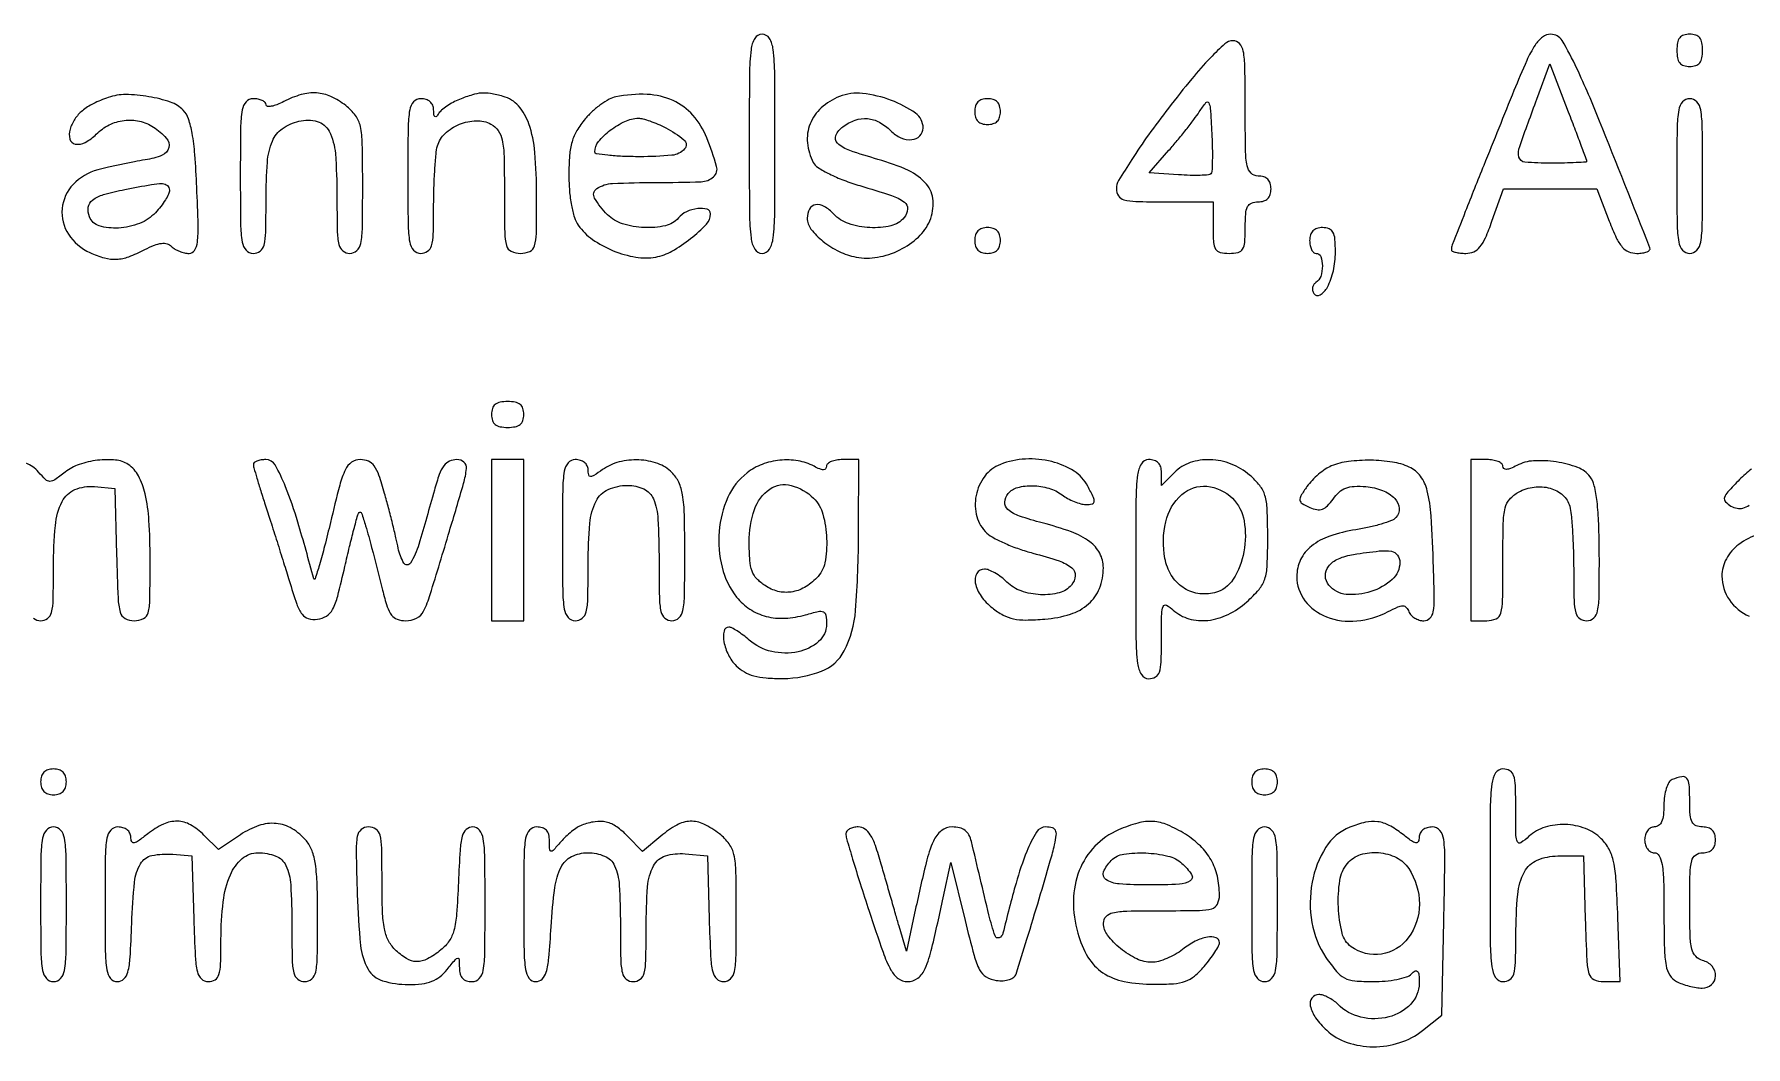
# Model space of a CAD drawing. Extents: x 23 to 201, y 13 to 268.
# Drawn here: x 46.87 to 69.35, y 103.88 to 117.17 of the extents above; entities that cross this region are included whole.
import ezdxf

# ---------------------------------------------------------------- set-up
doc = ezdxf.new("R2010")
doc.units = 0
doc.header["$MEASUREMENT"] = 0

msp = doc.modelspace()

# ---------------------------------------------------------------- linework, layer by layer
for points in [[(56.259, 115.7328, 0.001893), (56.262461, 114.818767, 0.027391), (56.282638, 114.495525, 0.106183), (56.332724, 114.348668, 0.263491), (56.4282, 114.2946, 0.263491), (56.523676, 114.348668, 0.106183), (56.573762, 114.495525, 0.027391), (56.593939, 114.818767, 0.001893), (56.5974, 115.7328, 0.001893), (56.593939, 116.646833, 0.027391), (56.573762, 116.970075, 0.106183), (56.523676, 117.116932, 0.263491), (56.4282, 117.171, 0.263491), (56.332724, 117.116932, 0.106183), (56.282638, 116.970075, 0.027391), (56.262461, 116.646833, 0.001893)], [(66.302692, 116.43075, 0.000541), (65.905299, 115.449407, 0.002128), (65.663557, 114.843155, 0.000893), (65.492271, 114.405936, 0.093168), (65.4804, 114.342781, 0.295134), (65.492458, 114.324132, 0.044164), (65.536695, 114.308753, 0.037866), (65.598599, 114.298088, 0.023733), (65.672043, 114.2946, 0.106577), (65.774872, 114.31677, 0.11712), (65.855423, 114.379013, 0.068244), (65.928366, 114.499752, 0.016479), (66.013922, 114.7176), (66.164158, 115.1406), (66.776555, 115.1406), (67.388952, 115.1406), (67.5531, 114.7176, 0.016409), (67.64668, 114.498089, 0.068827), (67.72429, 114.377864, 0.116352), (67.808909, 114.316366, 0.099527), (67.917174, 114.2946, 0.034349), (67.991818, 114.299734, 0.064413), (68.050088, 114.315609, 0.10622), (68.083707, 114.338921, 0.289839), (68.0889, 114.366122, 0.001365), (67.427266, 116.030847, 0.013465), (67.128212, 116.722771, 0.027366), (66.933772, 117.087655, 0.262404), (66.785896, 117.171, 0.164892), (66.67845, 117.134575, 0.084902), (66.580751, 117.02922, 0.040558), (66.469596, 116.824412, 0.00758)], [(68.4414, 116.9595, 0.044917), (68.450407, 116.859438, 0.124434), (68.47947, 116.795588, 0.149477), (68.531477, 116.760061, 0.07578), (68.6106, 116.748, 0.07578), (68.689723, 116.760061, 0.149477), (68.74173, 116.795588, 0.124434), (68.770793, 116.859438, 0.044917), (68.7798, 116.9595, 0.044917), (68.770793, 117.059562, 0.124434), (68.74173, 117.123413, 0.149477), (68.689723, 117.158939, 0.07578), (68.6106, 117.171, 0.07578), (68.531477, 117.158939, 0.149477), (68.47947, 117.123413, 0.124434), (68.450407, 117.059562, 0.044917)], [(61.764443, 116.201336, 0.008751), (61.502713, 115.849741, 0.012198), (61.281903, 115.525607, 0.008681), (61.1105, 115.249932, 0.135547), (61.0812, 115.143836, 0.144179), (61.108646, 115.050636, 0.185244), (61.180174, 114.998298, 0.060597), (61.334768, 114.975832, 0.005817), (61.7157, 114.9714), (62.3502, 114.9714), (62.3502, 114.633, 0.016149), (62.356545, 114.436597, 0.124134), (62.384569, 114.34959, 0.201266), (62.444244, 114.307439, 0.05449), (62.5617, 114.2946, 0.05449), (62.679156, 114.307439, 0.201266), (62.738831, 114.34959, 0.124134), (62.766855, 114.436597, 0.016149), (62.7732, 114.633, -0.017388), (62.77953, 114.814961, -0.098846), (62.804925, 114.90795, -0.184152), (62.855974, 114.954837, -0.094959), (62.9424, 114.9714, 0.072254), (63.016269, 114.982131, 0.124864), (63.0693, 115.0137, 0.124864), (63.100869, 115.066731, 0.072254), (63.1116, 115.1406, 0.072254), (63.100869, 115.214469, 0.124864), (63.0693, 115.2675, 0.124864), (63.016269, 115.299069, 0.072254), (62.9424, 115.3098, -0.193568), (62.849915, 115.346998, -0.15568), (62.798379, 115.441988, -0.043488), (62.777133, 115.650995, -0.003595), (62.7732, 116.1981, 0.003735), (62.769179, 116.736342, 0.041592), (62.748175, 116.949817, 0.14379), (62.698607, 117.048168, 0.207488), (62.610443, 117.0864, 0.184839), (62.506557, 117.046637, 0.019217), (62.315399, 116.861451, 0.018551), (62.07194, 116.58706, 0.007807)], [(67.257, 115.501527, -0.397704), (67.248378, 115.492401, -0.002226), (67.118643, 115.485617, -0.007465), (66.966601, 115.480619, -0.004483), (66.785999, 115.479, -0.018666), (66.446353, 115.491684, -0.332049), (66.368528, 115.559372, -0.139773), (66.377438, 115.698428, -0.003269), (66.603316, 116.320557), (66.774059, 116.781415), (67.015529, 116.152734, -0.001122), (67.108095, 115.91011, -0.001786), (67.186068, 115.702111, -0.000357), (67.253934, 115.518687, -0.088646)], [(47.8413, 116.341377, 0.030434), (47.64383, 116.259128, 0.059793), (47.501229, 116.166725, 0.072558), (47.40271, 116.056977, 0.071549), (47.339081, 115.92315, 0.143939), (47.337159, 115.795467, 0.286928), (47.408891, 115.729826, 0.172692), (47.539054, 115.7508, 0.071026), (47.684059, 115.859573, -0.0812), (47.853013, 115.981049, -0.084986), (48.049237, 116.039978, -0.086731), (48.25049, 116.029736, -0.089277), (48.434116, 115.951676, -0.060843), (48.603863, 115.808242, -0.252733), (48.636244, 115.682783, -0.241253), (48.549005, 115.582504, -0.05666), (48.32775, 115.521707, 0.008162), (48.18404, 115.496847, 0.004836), (48.01347, 115.462753, 0.004839), (47.843901, 115.425432, 0.008296), (47.703362, 115.390607, 0.138423), (47.380795, 115.199613, 0.168307), (47.235945, 114.881777, 0.170262), (47.319428, 114.545251, 0.141641), (47.600775, 114.303945, 0.039093), (47.792255, 114.234184, 0.081924), (47.949375, 114.217188, 0.075824), (48.111315, 114.251212, 0.029709), (48.320522, 114.344099, -0.023803), (48.446696, 114.401912, -0.065634), (48.541246, 114.426153, -0.099946), (48.613915, 114.420376, -0.127391), (48.671641, 114.386399, 0.062838), (48.71696, 114.351235, 0.039125), (48.777425, 114.321566, 0.038771), (48.842744, 114.301328, 0.055796), (48.902847, 114.2946, 0.258855), (48.97466, 114.334448, 0.110872), (49.012133, 114.441479, 0.035973), (49.021861, 114.662361, 0.004095), (49.003829, 115.16175, 0.007514), (48.97838, 115.590329, 0.024843), (48.943407, 115.870892, 0.037735), (48.895429, 116.059474, 0.110983), (48.826352, 116.173257, 0.120164), (48.658889, 116.279402, 0.039197), (48.373189, 116.351561, 0.039668), (48.07066, 116.378786, 0.08628)], [(50.14665, 116.287196, -0.02557), (50.057372, 116.246285, -0.050261), (49.982341, 116.224862, -0.084503), (49.931903, 116.224404, -0.368225), (49.914, 116.245417, 0.200715), (49.90128, 116.275826, 0.084908), (49.864297, 116.301623, 0.064957), (49.809566, 116.319149, 0.045076), (49.7448, 116.325, 0.212584), (49.651623, 116.283509, 0.142907), (49.600275, 116.17695, 0.038318), (49.579375, 115.941539, 0.002988), (49.5756, 115.3098, 0.002988), (49.579375, 114.678061, 0.038318), (49.600275, 114.44265, 0.142907), (49.651623, 114.336091, 0.212584), (49.7448, 114.2946, 0.162547), (49.836191, 114.325117, 0.17424), (49.887759, 114.403616, 0.054053), (49.909719, 114.573954, 0.005053), (49.914, 114.99753, -0.017377), (49.931216, 115.492734, -0.08184), (49.996637, 115.768636, -0.141088), (50.127311, 115.931403, -0.094756), (50.345988, 116.030388, -0.128703), (50.586315, 116.025608, -0.209078), (50.741503, 115.898021, -0.099008), (50.823572, 115.605021, -0.018935), (50.8446, 115.049957, 0.00454), (50.848763, 114.591461, 0.050594), (50.870488, 114.41017, 0.169159), (50.922079, 114.327052, 0.171694), (51.0138, 114.2946, 0.192601), (51.106251, 114.331584, 0.156307), (51.157793, 114.42602, 0.043773), (51.179058, 114.633748, 0.00363), (51.183, 115.17676, 0.004502), (51.177973, 115.735121, 0.047471), (51.152302, 115.961579, 0.108869), (51.088577, 116.102521, 0.065786), (50.960091, 116.23426, 0.059278), (50.766009, 116.352745, 0.091428), (50.575896, 116.400749, 0.087176), (50.374634, 116.378739, 0.049535)], [(52.454388, 116.315423, 0.02773), (52.369602, 116.276008, 0.025962), (52.287744, 116.226659, 0.026892), (52.219802, 116.175203, 0.075793), (52.180734, 116.130436, -0.044032), (52.151439, 116.092238, -0.377436), (52.131706, 116.090124, -0.217482), (52.118345, 116.113061, -0.0226), (52.114895, 116.17695, 0.096277), (52.102494, 116.237906, 0.116288), (52.068442, 116.285182, 0.107116), (52.014345, 116.31485, 0.072179), (51.9444, 116.325, 0.212584), (51.851223, 116.283509, 0.142907), (51.799875, 116.17695, 0.038318), (51.778975, 115.941539, 0.002988), (51.7752, 115.3098, 0.002988), (51.778975, 114.678061, 0.038318), (51.799875, 114.44265, 0.142907), (51.851223, 114.336091, 0.212584), (51.9444, 114.2946, 0.146502), (52.035156, 114.321775, 0.181456), (52.08676, 114.392563, 0.061081), (52.109522, 114.544292, 0.006253), (52.114755, 114.90795, -0.007219), (52.118808, 115.156222, -0.00809), (52.130024, 115.395009, -0.007528), (52.145904, 115.597743, -0.042235), (52.165111, 115.704723, -0.141586), (52.263923, 115.868315, -0.090086), (52.452925, 115.988512, -0.088839), (52.674792, 116.035694, -0.131684), (52.867324, 115.990708, -0.117116), (52.963441, 115.905627, -0.104889), (53.015878, 115.782988, -0.043471), (53.039171, 115.568433, -0.005314), (53.0442, 115.095323, 0.003427), (53.047837, 114.564658, 0.061209), (53.070936, 114.395822, 0.222859), (53.132908, 114.321766, 0.109296), (53.2557, 114.2946, 0.104862), (53.378445, 114.320629, 0.224497), (53.440207, 114.39231, 0.063794), (53.463487, 114.555014, 0.003675), (53.4672, 115.060201, 0.020666), (53.444081, 115.619312, 0.061417), (53.366008, 115.99418, 0.099549), (53.22881, 116.230252, 0.147088), (53.026438, 116.355392, 0.021593), (52.860746, 116.392192, 0.061358), (52.742826, 116.398425, 0.058864), (52.624198, 116.375936, 0.018694)], [(54.506438, 116.350273, 0.078671), (54.419541, 116.31873, 0.030419), (54.311066, 116.249804, 0.029197), (54.200448, 116.159388, 0.031929), (54.104588, 116.059203, 0.040076), (53.995789, 115.90661, 0.064146), (53.931925, 115.760141, 0.052363), (53.899791, 115.581957, 0.01845), (53.8902, 115.322133, 0.020699), (53.898771, 115.115176, 0.025777), (53.924549, 114.924434, 0.028301), (53.963761, 114.765885, 0.07815), (54.014172, 114.662853, 0.088491), (54.200168, 114.47765, 0.05458), (54.472223, 114.329841, 0.054618), (54.76951, 114.244513, 0.089192), (55.031043, 114.246483, 0.08261), (55.24402, 114.324295, 0.037996), (55.490005, 114.489385, 0.035121), (55.696472, 114.676874, 0.193181), (55.7514, 114.813736, 0.336443), (55.705477, 114.874258, 0.100133), (55.582159, 114.883278, 0.075713), (55.434583, 114.841204, 0.112775), (55.3284, 114.7599, -0.167453), (55.158768, 114.656772, -0.065052), (54.881312, 114.633272, -0.063528), (54.595644, 114.682988, -0.122153), (54.3978, 114.8022, -0.062919), (54.228872, 115.019985, -0.398499), (54.257285, 115.14449, -0.136437), (54.463932, 115.212238, -0.011401), (55.0323, 115.2252, 0.008312), (55.627719, 115.235099, 0.172555), (55.791399, 115.299526, 0.293011), (55.831463, 115.436787, 0.02364), (55.702522, 115.80917, 0.085414), (55.519191, 116.107503, 0.106528), (55.258342, 116.300545, 0.096063), (54.919094, 116.381161, 0.058306)], [(57.4434, 116.353357, 0.089733), (57.20551, 116.20511, 0.114652), (57.058786, 115.993479, 0.118302), (57.023038, 115.744141, 0.099903), (57.099997, 115.488347, 0.1303), (57.163242, 115.420532, 0.024972), (57.311311, 115.337478, 0.02477), (57.50073, 115.254763, 0.019415), (57.713347, 115.183508, -0.008572), (58.12795, 115.054491, -0.077338), (58.296567, 114.96816, -0.26109), (58.338538, 114.877233, -0.154819), (58.292376, 114.763485, -0.163816), (58.119083, 114.656445, -0.07016), (57.844608, 114.632093, -0.068264), (57.563539, 114.685542, -0.124776), (57.368575, 114.811197, 0.073061), (57.244945, 114.910135, 0.171681), (57.130395, 114.932047, 0.233235), (57.050808, 114.876502, 0.126466), (57.0204, 114.758203, 0.16736), (57.070353, 114.613144, 0.058294), (57.227873, 114.453835, 0.054527), (57.440067, 114.319124, 0.067918), (57.661497, 114.245481, 0.090328), (57.943918, 114.24399, 0.070917), (58.235423, 114.339456, 0.072814), (58.4812, 114.508849, 0.107732), (58.630052, 114.723037, 0.114427), (58.67359, 114.984771, 0.160952), (58.585972, 115.202749, 0.110513), (58.35043, 115.381551, 0.038925), (57.949829, 115.5284, -0.01506), (57.580113, 115.644255, -0.104247), (57.418258, 115.741613, -0.318312), (57.397236, 115.842628, -0.132839), (57.488945, 115.957134, -0.073024), (57.651961, 116.043162, -0.106437), (57.812556, 116.063785, -0.105355), (57.968595, 116.01649, -0.070408), (58.118281, 115.903919, 0.091674), (58.252136, 115.811839, 0.126924), (58.39518, 115.787693, 0.177712), (58.500619, 115.836948, 0.198036), (58.5432, 115.940239, 0.24268), (58.443091, 116.13435, 0.064882), (58.126535, 116.302752, 0.061748), (57.747249, 116.393956, 0.123356)], [(59.22, 116.1558, 0.072254), (59.230731, 116.081931, 0.124864), (59.2623, 116.0289, 0.124864), (59.315331, 115.997331, 0.072254), (59.3892, 115.9866, 0.072254), (59.463069, 115.997331, 0.124864), (59.5161, 116.0289, 0.124864), (59.547669, 116.081931, 0.072254), (59.5584, 116.1558, 0.072254), (59.547669, 116.229669, 0.124864), (59.5161, 116.2827, 0.124864), (59.463069, 116.314269, 0.072254), (59.3892, 116.325, 0.072254), (59.315331, 116.314269, 0.124864), (59.2623, 116.2827, 0.124864), (59.230731, 116.229669, 0.072254)], [(62.321501, 115.337501, -0.181994), (62.290867, 115.323624, -0.009522), (62.181241, 115.318549, -0.014031), (62.047921, 115.318661, -0.009655), (61.896982, 115.325943), (61.510177, 115.3521), (61.771351, 115.6482, 0.007539), (61.881433, 115.776863, 0.006028), (61.99625, 115.918675, 0.006098), (62.099337, 116.052508, 0.015331), (62.170212, 116.153165, -0.02256), (62.257912, 116.273969, -0.529352), (62.293421, 116.271266, -0.114942), (62.314325, 116.201788, -0.002855), (62.333558, 115.868623, -0.007482), (62.340656, 115.676817, -0.011182), (62.3406, 115.509076, -0.006358), (62.335655, 115.369472, -0.186434)], [(68.4414, 115.3098, 0.002988), (68.445175, 114.678061, 0.038318), (68.466075, 114.44265, 0.142907), (68.517423, 114.336091, 0.212584), (68.6106, 114.2946, 0.212584), (68.703777, 114.336091, 0.142907), (68.755125, 114.44265, 0.038318), (68.776025, 114.678061, 0.002988), (68.7798, 115.3098, 0.002988), (68.776025, 115.941539, 0.038318), (68.755125, 116.17695, 0.142907), (68.703777, 116.283509, 0.212584), (68.6106, 116.325, 0.212584), (68.517423, 116.283509, 0.142907), (68.466075, 116.17695, 0.038318), (68.445175, 115.941539, 0.002988)], [(55.163401, 115.942127, -0.053871), (55.40245, 115.783835, -0.426893), (55.410933, 115.665107, -0.188991), (55.244376, 115.582255, -0.02201), (54.8208, 115.5636, -0.010055), (54.593833, 115.568165, -0.016689), (54.402939, 115.582238, -0.010671), (54.251162, 115.60182, -0.376849), (54.229895, 115.62705, -0.169488), (54.27988, 115.761391, -0.055817), (54.433786, 115.909823, -0.05491), (54.627004, 116.027243, -0.103609), (54.803851, 116.068627, -0.072801), (54.862144, 116.061483, -0.017754), (54.954824, 116.032529, -0.017822), (55.059777, 115.991345, -0.016918)], [(48.645, 115.124903, -0.112596), (48.633314, 115.073666, -0.026854), (48.590966, 114.996551, -0.026266), (48.531463, 114.911126, -0.02332), (48.461053, 114.828803, -0.112309), (48.253306, 114.688822, -0.076699), (47.974208, 114.627538, -0.086987), (47.722567, 114.655454, -0.23424), (47.593778, 114.774047, -0.128026), (47.579617, 114.900248, -0.195002), (47.634471, 114.99428, -0.096609), (47.778922, 115.066733, -0.019646), (48.058867, 115.133167, -0.004345), (48.409463, 115.198787, -0.047645), (48.55207, 115.210381, -0.179212), (48.617927, 115.184932, -0.215072)], [(59.22, 114.4638, 0.072254), (59.230731, 114.389931, 0.124864), (59.2623, 114.3369, 0.124864), (59.315331, 114.305331, 0.072254), (59.3892, 114.2946, 0.072254), (59.463069, 114.305331, 0.124864), (59.5161, 114.3369, 0.124864), (59.547669, 114.389931, 0.072254), (59.5584, 114.4638, 0.072254), (59.547669, 114.537669, 0.124864), (59.5161, 114.5907, 0.124864), (59.463069, 114.622269, 0.072254), (59.3892, 114.633, 0.072254), (59.315331, 114.622269, 0.124864), (59.2623, 114.5907, 0.124864), (59.230731, 114.537669, 0.072254)], [(63.6192, 114.4638, 0.048028), (63.625434, 114.399046, 0.068025), (63.644051, 114.344303, 0.088204), (63.671493, 114.307415, 0.191087), (63.7038, 114.2946, -0.315689), (63.765101, 114.251612, -0.088042), (63.786305, 114.129561, -0.076193), (63.764886, 113.993118, -0.179239), (63.70242, 113.913047, 0.105663), (63.673947, 113.885761, 0.09927), (63.658321, 113.848619, 0.096255), (63.657973, 113.807338, 0.092787), (63.673034, 113.768338, 0.413346), (63.756383, 113.748532, 0.135073), (63.852015, 113.850844, 0.066421), (63.930901, 114.066622, 0.054516), (63.9576, 114.31077, 0.019093), (63.951053, 114.482145, 0.102142), (63.925344, 114.571571, 0.181906), (63.87427, 114.61704, 0.092141), (63.7884, 114.633, 0.072254), (63.714531, 114.622269, 0.124864), (63.6615, 114.5907, 0.124864), (63.629931, 114.537669, 0.072254)], [(52.875, 112.1796, 0.07578), (52.887061, 112.100477, 0.149477), (52.922587, 112.04847, 0.124434), (52.986438, 112.019407, 0.044917), (53.0865, 112.0104, 0.044917), (53.186562, 112.019407, 0.124434), (53.250412, 112.04847, 0.149477), (53.285939, 112.100477, 0.07578), (53.298, 112.1796, 0.07578), (53.285939, 112.258723, 0.149477), (53.250412, 112.31073, 0.124434), (53.186562, 112.339793, 0.044917), (53.0865, 112.3488, 0.044917), (52.986438, 112.339793, 0.124434), (52.922587, 112.31073, 0.149477), (52.887061, 112.258723, 0.07578)], [(49.74688, 111.52395, 0.060339), (49.753491, 111.481169, 0.002917), (49.793329, 111.342457, 0.004721), (49.843272, 111.178066, 0.003382), (49.902082, 110.9952, -0.001898), (49.97236, 110.778881, -0.001009), (50.057826, 110.510513, -0.001004), (50.144076, 110.235866, -0.001559), (50.217252, 109.998602, 0.009188), (50.31795, 109.688956, 0.074633), (50.386848, 109.557191, 0.167867), (50.468109, 109.500711, 0.097267), (50.587952, 109.491002, 0.113375), (50.706767, 109.532881, 0.132482), (50.787431, 109.620745, 0.056712), (50.854434, 109.79558, 0.007293), (50.949225, 110.186174, -0.003546), (51.010229, 110.446025, -0.005406), (51.067212, 110.670599, -0.002149), (51.118832, 110.86187, -0.130101), (51.13656, 110.89236, -0.55059), (51.166576, 110.88561, -0.012707), (51.221309, 110.719109, -0.010125), (51.300481, 110.435176, -0.001603), (51.442801, 109.87425, 0.016123), (51.504933, 109.656142, 0.084574), (51.562139, 109.545856, 0.146692), (51.636571, 109.491332, 0.08544), (51.74655, 109.4724, 0.114269), (51.891211, 109.505898, 0.166508), (51.983003, 109.597632, 0.039403), (52.069947, 109.817253, 0.001551), (52.321996, 110.646473, 0.002205), (52.507664, 111.274211, 0.044881), (52.545731, 111.468524, 0.24184), (52.513279, 111.551992, 0.183369), (52.419977, 111.5874, 0.106625), (52.322445, 111.566362, 0.128465), (52.249782, 111.507551, 0.074089), (52.189233, 111.393189, 0.017298), (52.123993, 111.18555, -0.004984), (51.919724, 110.474663, -0.066911), (51.80854, 110.227943, -0.561219), (51.724399, 110.228705, -0.085677), (51.649332, 110.423412, 0.008312), (51.619744, 110.559781, 0.003179), (51.574211, 110.748586, 0.003147), (51.522169, 110.953002, 0.003859), (51.470885, 111.14325, 0.014155), (51.396972, 111.382756, 0.074117), (51.333998, 111.505027, 0.137535), (51.257924, 111.565779, 0.100465), (51.151403, 111.5874, 0.151678), (51.037016, 111.551883, 0.131955), (50.955316, 111.456112, 0.047467), (50.880672, 111.251002, 0.005166), (50.759156, 110.76255, -0.004599), (50.682256, 110.451933, -0.008855), (50.613981, 110.204851, -0.006702), (50.557229, 110.02185, -0.74723), (50.540423, 110.0223, 0.006594), (50.331473, 110.766395, 0.023821), (50.169874, 111.231226, 0.03342), (50.032188, 111.516968, 0.270029), (49.911281, 111.5874, 0.03633), (49.847668, 111.582772, 0.055827), (49.794315, 111.568762, 0.074304), (49.758218, 111.548253, 0.239044)], [(53.8056, 110.5299, 0.002827), (53.809331, 109.869941, 0.036854), (53.830134, 109.625738, 0.138781), (53.881394, 109.515268, 0.218517), (53.9748, 109.4724, 0.170477), (54.066478, 109.504593, 0.169857), (54.118068, 109.587086, 0.051035), (54.139822, 109.766901, 0.004604), (54.144, 110.220688, -0.020462), (54.16572, 110.751198, -0.096593), (54.24787, 111.042997, -0.172577), (54.406552, 111.194421, -0.10544), (54.662491, 111.249, -0.109994), (54.875775, 111.201505, -0.186638), (55.000554, 111.071152, -0.085994), (55.060531, 110.806611, -0.012848), (55.0746, 110.25918, 0.004277), (55.078701, 109.779747, 0.048718), (55.100298, 109.591898, 0.166019), (55.151891, 109.505996, 0.177039), (55.2438, 109.4724, 0.193568), (55.336285, 109.509598, 0.15568), (55.387821, 109.604588, 0.043488), (55.409067, 109.813595, 0.003595), (55.413, 110.3607, 0.005592), (55.407358, 110.865228, 0.034085), (55.383793, 111.12487, 0.068523), (55.333794, 111.289125, 0.0885), (55.2438, 111.4182, 0.111988), (55.058159, 111.535197, 0.074688), (54.810356, 111.582907, 0.072351), (54.551106, 111.55602, 0.091055), (54.332024, 111.455703, -0.009314), (54.218703, 111.379436, -0.144431), (54.174196, 111.366306, -0.36009), (54.150596, 111.385834, -0.047099), (54.144, 111.455703, 0.121548), (54.13129, 111.507215, 0.106797), (54.095677, 111.549788, 0.093715), (54.041163, 111.57779, 0.072032), (53.9748, 111.5874, 0.218517), (53.881394, 111.544532, 0.138781), (53.830134, 111.434063, 0.036854), (53.809331, 111.189859, 0.002827)], [(56.230145, 111.413661, 0.121282), (55.979181, 111.092223, 0.084603), (55.863651, 110.644827, 0.082526), (55.901805, 110.173517, 0.105656), (56.093054, 109.783578, 0.08177), (56.266537, 109.624822, 0.081585), (56.481891, 109.529909, 0.075786), (56.730088, 109.50475, 0.058142), (56.99925, 109.549961, -0.013894), (57.166575, 109.593539, -0.163178), (57.232682, 109.587139, -0.256756), (57.265723, 109.543507, -0.036385), (57.2742, 109.427171, -0.216035), (57.170792, 109.199009, -0.130002), (56.899851, 109.064372, -0.107784), (56.553895, 109.068562, -0.122508), (56.259, 109.2186, 0.016721), (56.179054, 109.283383, 0.020578), (56.100169, 109.338098, 0.019467), (56.03136, 109.378077, 0.122459), (55.992255, 109.3878, 0.354375), (55.928018, 109.335733, 0.099926), (55.926724, 109.197227, 0.069894), (55.98628, 109.023023, 0.079271), (56.0898, 108.8802, 0.066488), (56.194956, 108.799825, 0.063821), (56.318957, 108.74851, 0.048307), (56.480108, 108.72112, 0.019541), (56.70315, 108.713815, 0.091204), (57.208806, 108.810141, 0.183037), (57.50671, 109.077931, 0.100927), (57.655885, 109.605953, 0.018014), (57.695182, 110.63565), (57.6972, 111.5874), (57.4857, 111.5874, 0.039514), (57.404714, 111.58099, 0.058719), (57.336328, 111.561674, 0.077222), (57.289774, 111.533342, 0.22098), (57.2742, 111.499823, -0.174147), (57.262679, 111.467747, -0.223915), (57.234681, 111.454547, -0.098707), (57.185375, 111.464376, -0.024465), (57.110562, 111.499823, 0.0815), (56.900618, 111.571443, 0.066013), (56.662458, 111.57961, 0.065438), (56.428317, 111.525221, 0.077047)], [(59.5584, 111.524696, 0.139111), (59.351957, 111.368633, 0.11364), (59.238454, 111.114962, 0.114797), (59.247877, 110.839314, 0.144102), (59.380693, 110.622199, 0.062635), (59.471929, 110.55837, 0.018938), (59.624634, 110.48508, 0.018649), (59.803673, 110.41516, 0.019277), (59.985475, 110.359625, -0.016147), (60.329995, 110.256737, -0.092225), (60.496248, 110.164519, -0.240921), (60.540272, 110.062564, -0.158175), (60.491976, 109.941285, -0.157685), (60.331693, 109.839614, -0.074652), (60.08557, 109.81406, -0.071685), (59.830592, 109.862752, -0.113883), (59.643, 109.98, 0.033666), (59.56889, 110.04475, 0.032922), (59.486226, 110.099498, 0.034745), (59.407352, 110.137567, 0.095343), (59.3469, 110.1492, 0.262964), (59.249438, 110.094134, 0.188892), (59.227966, 109.968174, 0.104624), (59.303585, 109.795623, 0.070372), (59.45265, 109.639425, 0.044091), (59.593289, 109.547257, 0.070691), (59.727802, 109.498026, 0.055296), (59.893056, 109.481573, 0.017652), (60.140206, 109.493087, 0.055172), (60.476463, 109.558482, 0.104811), (60.715868, 109.692765, 0.121289), (60.858489, 109.897101, 0.090196), (60.910119, 110.1684, 0.125621), (60.863602, 110.357029, 0.112064), (60.731052, 110.50972, 0.071386), (60.490566, 110.638043, 0.023772), (60.1083, 110.756331, -0.019113), (59.809027, 110.845893, -0.094635), (59.656951, 110.932504, -0.23103), (59.6151, 111.028721, -0.163667), (59.658198, 111.140413, -0.15591), (59.784661, 111.221247, -0.070478), (59.98215, 111.244797, -0.066201), (60.194573, 111.21177, -0.090523), (60.36708, 111.124791, 0.03696), (60.440975, 111.077043, 0.02906), (60.527188, 111.036277, 0.029853), (60.612216, 111.007732, 0.061652), (60.681523, 110.997891, 0.051246), (60.762859, 111.004779, 0.331989), (60.789012, 111.03326, 0.136364), (60.779324, 111.089931, 0.00922), (60.706061, 111.238247, 0.133182), (60.525341, 111.435353, 0.080005), (60.231602, 111.561024, 0.073635), (59.886933, 111.594768, 0.080536)], [(61.335, 110.1492, 0.001893), (61.338461, 109.235167, 0.027391), (61.358638, 108.911925, 0.106183), (61.408724, 108.765068, 0.263491), (61.5042, 108.711, 0.128966), (61.594082, 108.734575, 0.188069), (61.645378, 108.797239, 0.070556), (61.668498, 108.929313, 0.008105), (61.6734, 109.231712, -0.004044), (61.676105, 109.566133, -0.09272), (61.695147, 109.659549, -0.445513), (61.738801, 109.675314, -0.061049), (61.828111, 109.612412, 0.115164), (62.034268, 109.498111, 0.097158), (62.283432, 109.477327, 0.086342), (62.546966, 109.553891, 0.06876), (62.793015, 109.719458, 0.032107), (62.954354, 109.883532, 0.100436), (63.02988, 110.017735, 0.068644), (63.061747, 110.197623, 0.009783), (63.068767, 110.573242, 0.009634), (63.061452, 110.936298, 0.061453), (63.031763, 111.117766, 0.09902), (62.964272, 111.246674, 0.045211), (62.831399, 111.383683, 0.084491), (62.589983, 111.528981, 0.084779), (62.314382, 111.586011, 0.090416), (62.050683, 111.547384, 0.115411), (61.8426, 111.4182), (61.6734, 111.249), (61.6734, 111.4182, 0.072254), (61.662669, 111.492069, 0.124864), (61.6311, 111.5451, 0.124864), (61.578069, 111.576669, 0.072254), (61.5042, 111.5874, 0.263491), (61.408724, 111.533332, 0.106183), (61.358638, 111.386475, 0.027391), (61.338461, 111.063233, 0.001893)], [(63.903202, 111.503512, 0.052087), (63.823818, 111.46141, 0.027508), (63.734726, 111.394141, 0.027051), (63.650221, 111.314494, 0.03743), (63.584255, 111.233925, 0.015801), (63.504204, 111.111645, 0.171657), (63.492217, 111.054861, 0.228726), (63.520511, 111.011832, 0.029791), (63.62065, 110.959718, 0.058367), (63.713576, 110.930597, 0.134156), (63.786043, 110.936381, 0.116014), (63.852176, 110.979459, 0.037877), (63.926485, 111.070096, -0.057035), (64.006546, 111.16047, -0.09344), (64.093701, 111.213373, -0.079476), (64.20423, 111.235847, -0.031888), (64.35892, 111.232478, -0.070779), (64.576431, 111.18227, -0.108999), (64.736777, 111.075993, -0.170982), (64.796102, 110.946518, -0.222663), (64.75229, 110.82545, -0.106059), (64.692073, 110.786506, -0.017498), (64.560295, 110.7417, -0.01855), (64.398958, 110.699529, -0.015448), (64.224802, 110.666455, 0.041888), (63.883112, 110.582654, 0.086882), (63.642578, 110.452009, 0.113624), (63.500665, 110.274212, 0.112306), (63.45, 110.051488, 0.16425), (63.556786, 109.735188, 0.139294), (63.840373, 109.522807, 0.116531), (64.238174, 109.469188, 0.096003), (64.649607, 109.591721, -0.014974), (64.777114, 109.65346, -0.10612), (64.843984, 109.66768, -0.215095), (64.887611, 109.647901, -0.088985), (64.921902, 109.5912, 0.098952), (64.950614, 109.545775, 0.066857), (64.998552, 109.507297, 0.063848), (65.057562, 109.481276, 0.072072), (65.118822, 109.4724, 0.198044), (65.197545, 109.504854, 0.153304), (65.241162, 109.587721, 0.0485), (65.255822, 109.763222, 0.005246), (65.246017, 110.17035, 0.006526), (65.213695, 110.848575, 0.044503), (65.163813, 111.179473, 0.100422), (65.075012, 111.368717, 0.126762), (64.925113, 111.489861, 0.068964), (64.706849, 111.554951, 0.034702), (64.419807, 111.578753, 0.03466), (64.130194, 111.562537, 0.064674)], [(65.7342, 110.5299), (65.7342, 109.4724), (65.9457, 109.4724, 0.107868), (66.068478, 109.499199, 0.223413), (66.130383, 109.57249, 0.06202), (66.153539, 109.73935, 0.003503), (66.1572, 110.261804, -0.004995), (66.162096, 110.751898, -0.051088), (66.186781, 110.95312, -0.125699), (66.246501, 111.069463, -0.089003), (66.362182, 111.160912, -0.090634), (66.568103, 111.227015, -0.100276), (66.776474, 111.212398, -0.113886), (66.943132, 111.122063, -0.147425), (67.034236, 110.974975, -0.042666), (67.054251, 110.86277, -0.007361), (67.070773, 110.64729, -0.007964), (67.082442, 110.393093, -0.007046), (67.086645, 110.12805, 0.005637), (67.091753, 109.73625, 0.057537), (67.114263, 109.575651, 0.177967), (67.165921, 109.501179, 0.154231), (67.257, 109.4724, 0.19), (67.349311, 109.508792, 0.158825), (67.400588, 109.601607, 0.044538), (67.421222, 109.80583, 0.003695), (67.423509, 110.33955, 0.007993), (67.41577, 110.744946, 0.020521), (67.393474, 111.037322, 0.026804), (67.357633, 111.245193, 0.106437), (67.303192, 111.361917, 0.142059), (67.140249, 111.483256, 0.051597), (66.858685, 111.556577, 0.051407), (66.559934, 111.571204, 0.109837), (66.338596, 111.509327, -0.025029), (66.259067, 111.471755, -0.084943), (66.203303, 111.459178, -0.192316), (66.170836, 111.470214, -0.219201), (66.1572, 111.499823, 0.22098), (66.141626, 111.533342, 0.077222), (66.095072, 111.561674, 0.058719), (66.026686, 111.58099, 0.039514), (65.9457, 111.5874), (65.7342, 111.5874)], [(57.105, 111.0798, -0.130251), (57.226576, 110.870559, -0.056904), (57.276083, 110.55084, -0.057183), (57.252456, 110.233425, -0.150332), (57.146799, 110.033885, -0.06644), (56.983794, 109.909268, -0.093348), (56.811215, 109.849408, -0.09894), (56.63632, 109.858076, -0.083514), (56.466358, 109.932635, -0.059098), (56.35815, 110.023426, -0.101982), (56.296817, 110.123154, -0.0703), (56.267082, 110.264222, -0.016846), (56.259, 110.504039, -0.079909), (56.327913, 110.932478, -0.165042), (56.529723, 111.200109, -0.216186), (56.809835, 111.248696, -0.133618)], [(62.604, 111.0798, -0.154408), (62.758077, 110.783122, -0.089749), (62.75548, 110.378121, -0.09413), (62.613781, 110.016163, -0.193369), (62.371478, 109.840264, -0.102254), (62.151371, 109.830991, -0.110861), (61.952633, 109.91095, -0.106859), (61.801905, 110.071277, -0.089285), (61.718658, 110.290088, -0.103483), (61.72864, 110.770281, -0.155078), (61.940705, 111.128331, -0.207947), (62.269517, 111.236682, -0.175176)], [(64.8036, 110.238597, -0.214172), (64.702752, 110.013959, -0.103904), (64.423843, 109.854344, -0.101625), (64.099199, 109.818431, -0.198988), (63.873, 109.9377, -0.165389), (63.82536, 110.062405, -0.179553), (63.865878, 110.185407, -0.122983), (63.997179, 110.285747, -0.064081), (64.196441, 110.343002, -0.009433), (64.533843, 110.388125, -0.071213), (64.694223, 110.383616, -0.196893), (64.772729, 110.334495, -0.156991)], [(46.953, 107.3574, 0.072254), (46.963731, 107.283531, 0.124864), (46.9953, 107.2305, 0.124864), (47.048331, 107.198931, 0.072254), (47.1222, 107.1882, 0.072254), (47.196069, 107.198931, 0.124864), (47.2491, 107.2305, 0.124864), (47.280669, 107.283531, 0.072254), (47.2914, 107.3574, 0.072254), (47.280669, 107.431269, 0.124864), (47.2491, 107.4843, 0.124864), (47.196069, 107.515869, 0.072254), (47.1222, 107.5266, 0.072254), (47.048331, 107.515869, 0.124864), (46.9953, 107.4843, 0.124864), (46.963731, 107.431269, 0.072254)], [(62.8578, 107.3574, 0.072254), (62.868531, 107.283531, 0.124864), (62.9001, 107.2305, 0.124864), (62.953131, 107.198931, 0.072254), (63.027, 107.1882, 0.072254), (63.100869, 107.198931, 0.124864), (63.1539, 107.2305, 0.124864), (63.185469, 107.283531, 0.072254), (63.1962, 107.3574, 0.072254), (63.185469, 107.431269, 0.124864), (63.1539, 107.4843, 0.124864), (63.100869, 107.515869, 0.072254), (63.027, 107.5266, 0.072254), (62.953131, 107.515869, 0.124864), (62.9001, 107.4843, 0.124864), (62.868531, 107.431269, 0.072254)], [(65.988, 106.1307, 0.001966), (65.991483, 105.244904, 0.028197), (66.011714, 104.930438, 0.109374), (66.061956, 104.787727, 0.259183), (66.1572, 104.7348, 0.146516), (66.247957, 104.761978, 0.181406), (66.299572, 104.832775, 0.061077), (66.322358, 104.984516, 0.006255), (66.327647, 105.34815, -0.022024), (66.352154, 105.879662, -0.099997), (66.440184, 106.175255, -0.171687), (66.608348, 106.329409, -0.100815), (66.878798, 106.3845), (67.2147, 106.3845), (67.238914, 105.55965, 0.003408), (67.258688, 105.013042, 0.060276), (67.287388, 104.838948, 0.216521), (67.352956, 104.762703, 0.10895), (67.479491, 104.7348), (67.695855, 104.7348), (67.666778, 105.578619, 0.006389), (67.644108, 106.058323, 0.036951), (67.610266, 106.309612, 0.070252), (67.550835, 106.473435, 0.074529), (67.44923, 106.610739, 0.106545), (67.241894, 106.744415, 0.082019), (66.977161, 106.79717, 0.082523), (66.711077, 106.761937, 0.110255), (66.499808, 106.642108, -0.036772), (66.392287, 106.558306, -0.456963), (66.348219, 106.570441, -0.108242), (66.328782, 106.653763, -0.003383), (66.3264, 107.005888, 0.008105), (66.321498, 107.308287, 0.070556), (66.298378, 107.440361, 0.188069), (66.247082, 107.503025, 0.128966), (66.1572, 107.5266, 0.259183), (66.061956, 107.473673, 0.109374), (66.011714, 107.330963, 0.028197), (65.991483, 107.016496, 0.001966)], [(68.37795, 107.385971, 0.172505), (68.337235, 107.349887, 0.048881), (68.303264, 107.270926, 0.043052), (68.279978, 107.168027, 0.034139), (68.2722, 107.05425, -0.026615), (68.265184, 106.922539, -0.076965), (68.241765, 106.834525, -0.129146), (68.201682, 106.78399, -0.162243), (68.1453, 106.7652, 0.130775), (68.096591, 106.752239, 0.10214), (68.055412, 106.71585, 0.08892), (68.027864, 106.661092, 0.072314), (68.0184, 106.596, 0.072314), (68.027864, 106.530908, 0.08892), (68.055412, 106.47615, 0.10214), (68.096591, 106.439761, 0.130775), (68.1453, 106.4268, -0.279987), (68.209685, 106.387679, -0.080583), (68.247698, 106.272196, -0.033751), (68.267462, 106.052447, -0.005556), (68.2722, 105.626077, 0.005595), (68.277335, 105.167133, 0.03997), (68.299985, 104.946444, 0.092707), (68.34867, 104.819821, 0.132634), (68.435838, 104.737777, 0.03628), (68.511214, 104.704218, 0.023279), (68.602744, 104.675926, 0.023381), (68.695454, 104.656506, 0.039954), (68.774238, 104.6502, 0.181634), (68.897537, 104.696518, 0.212299), (68.949687, 104.809125, 0.184382), (68.903365, 104.936282, 0.151392), (68.7798, 105.013113, -0.141547), (68.689238, 105.06703, -0.131881), (68.638343, 105.162375, -0.050923), (68.61551, 105.342184, -0.006138), (68.6106, 105.74208, -0.005257), (68.614927, 106.153531, -0.055363), (68.636976, 106.32006, -0.175938), (68.68853, 106.396963, -0.159307), (68.7798, 106.4268, 0.072254), (68.853669, 106.437531, 0.124864), (68.9067, 106.4691, 0.124864), (68.938269, 106.522131, 0.072254), (68.949, 106.596, 0.072254), (68.938269, 106.669869, 0.124864), (68.9067, 106.7229, 0.124864), (68.853669, 106.754469, 0.072254), (68.7798, 106.7652, -0.094959), (68.693374, 106.781763, -0.184152), (68.642325, 106.82865, -0.098846), (68.61693, 106.921639, -0.017388), (68.6106, 107.1036, 0.015255), (68.604003, 107.319763, 0.158338), (68.571824, 107.401492, 0.275711), (68.507526, 107.424497, 0.0473)], [(48.360309, 106.67446, -0.010926), (48.23802, 106.58252, -0.109252), (48.179561, 106.557447, -0.356195), (48.148856, 106.574095, -0.097709), (48.1374, 106.63216, 0.119112), (48.124762, 106.684458, 0.107981), (48.089352, 106.72742, 0.095021), (48.034903, 106.755549, 0.071968), (47.9682, 106.7652, 0.212584), (47.875023, 106.723709, 0.142907), (47.823675, 106.61715, 0.038318), (47.802775, 106.381739, 0.002988), (47.799, 105.75, 0.00315), (47.802895, 105.131795, 0.036134), (47.8235, 104.889494, 0.127105), (47.872134, 104.777573, 0.230986), (47.959782, 104.7348, 0.193594), (48.046451, 104.769664, 0.141399), (48.099007, 104.86041, 0.046315), (48.128322, 105.052493, 0.005058), (48.150132, 105.499339, -0.014225), (48.186624, 106.042334, -0.110205), (48.264949, 106.282641, -0.210558), (48.415353, 106.390276, -0.073309), (48.6873, 106.40654), (48.9411, 106.3845), (48.965314, 105.55965, 0.004318), (48.984107, 105.065082, 0.045076), (49.011764, 104.86404, 0.147589), (49.065097, 104.770862, 0.191769), (49.155664, 104.7348, 0.140571), (49.243708, 104.760052, 0.182004), (49.294292, 104.826301, 0.065646), (49.317009, 104.966239, 0.007458), (49.3218, 105.287417, -0.029327), (49.350978, 105.784454, -0.071666), (49.445133, 106.137874, -0.114377), (49.599679, 106.349298, -0.179857), (49.808163, 106.4268, -0.092771), (50.041029, 106.383219, -0.192932), (50.173825, 106.259207, -0.095774), (50.237487, 106.007205, -0.014121), (50.2524, 105.47928, 0.004638), (50.256586, 105.02803, 0.051276), (50.278357, 104.84901, 0.170232), (50.329946, 104.766854, 0.169819), (50.4216, 104.7348, 0.185299), (50.513796, 104.770183, 0.16096), (50.565373, 104.860528, 0.046006), (50.586787, 105.058771, 0.003914), (50.5908, 105.571428, 0.007079), (50.584565, 106.011857, 0.02926), (50.561484, 106.277037, 0.049862), (50.517273, 106.453893, 0.089655), (50.44275, 106.58302, 0.081752), (50.255799, 106.742217, 0.112878), (50.047111, 106.810782, 0.106078), (49.819588, 106.783642, 0.065821), (49.577793, 106.66338), (49.288121, 106.46817), (49.097306, 106.658985, 0.067851), (48.920931, 106.793039, 0.123983), (48.747693, 106.840555, 0.116575), (48.565179, 106.801442, 0.055884)], [(54.0594, 106.78758, 0.054261), (54.000399, 106.757165, 0.021371), (53.926287, 106.703455, 0.020853), (53.850444, 106.638061, 0.024465), (53.78445, 106.569814, -0.004848), (53.682802, 106.456092, -0.234382), (53.655129, 106.445319, -0.37786), (53.638595, 106.462747, -0.009124), (53.6364, 106.583055, 0.061743), (53.626262, 106.664842, 0.126141), (53.595603, 106.721282, 0.133411), (53.542947, 106.754073, 0.073057), (53.4672, 106.7652, 0.212584), (53.374023, 106.723709, 0.142907), (53.322675, 106.61715, 0.038318), (53.301775, 106.381739, 0.002988), (53.298, 105.75, 0.003224), (53.301947, 105.137762, 0.035215), (53.322427, 104.892472, 0.12037), (53.369897, 104.778057, 0.238874), (53.455275, 104.7348, 0.194746), (53.539592, 104.768936, 0.132716), (53.593204, 104.858872, 0.046989), (53.627071, 105.045249, 0.005884), (53.657494, 105.455199, -0.016255), (53.706031, 105.965581, -0.083063), (53.788046, 106.237373, -0.161927), (53.92514, 106.375988, -0.118005), (54.137439, 106.4268, -0.099202), (54.360646, 106.382074, -0.189636), (54.489876, 106.25668, -0.092586), (54.552243, 106.002916, -0.014088), (54.567, 105.47928, 0.004638), (54.571186, 105.02803, 0.051276), (54.592957, 104.84901, 0.170232), (54.644546, 104.766854, 0.169819), (54.7362, 104.7348, 0.162547), (54.827591, 104.765317, 0.17424), (54.879159, 104.843816, 0.054053), (54.901119, 105.014154, 0.005053), (54.9054, 105.43773, -0.017867), (54.92483, 105.98127, -0.103297), (55.003085, 106.256179, -0.199004), (55.158217, 106.385453, -0.099499), (55.416734, 106.412309), (55.7091, 106.3845), (55.733314, 105.55965, 0.004318), (55.752107, 105.065082, 0.045076), (55.779764, 104.86404, 0.147589), (55.833097, 104.770862, 0.191769), (55.923664, 104.7348, 0.19913), (56.014048, 104.772283, 0.15073), (56.064667, 104.868253, 0.042868), (56.085817, 105.078064, 0.003696), (56.0898, 105.61696, 0.004502), (56.084773, 106.175321, 0.047471), (56.059102, 106.401779, 0.108869), (55.995377, 106.542721, 0.065786), (55.866891, 106.67446, 0.053912), (55.66258, 106.802211, 0.122645), (55.485641, 106.839371, 0.118139), (55.307632, 106.789674, 0.048054), (55.09917, 106.645992), (54.856958, 106.442184), (54.660799, 106.645992, 0.049617), (54.518517, 106.767146, 0.094024), (54.381468, 106.828138, 0.096201), (54.233768, 106.833961, 0.053838)], [(61.108735, 106.726357, 0.098478), (60.798561, 106.51113, 0.098414), (60.594258, 106.193552, 0.091069), (60.517102, 105.800492, 0.071417), (60.573695, 105.368959, 0.066704), (60.707563, 105.057729, 0.111265), (60.903387, 104.852121, 0.100161), (61.184262, 104.737162, 0.046717), (61.577574, 104.699498, 0.017592), (61.832802, 104.707943, 0.068538), (61.987111, 104.740047, 0.088326), (62.106354, 104.808032, 0.041539), (62.233224, 104.932889, 0.015526), (62.310408, 105.028469, 0.019476), (62.375587, 105.121861, 0.017975), (62.42354, 105.202879, 0.12527), (62.4348, 105.247118, 0.31838), (62.389333, 105.311283, 0.130779), (62.277191, 105.320024, 0.074105), (62.116666, 105.264997, 0.04712), (61.950285, 105.1578, -0.037033), (61.854074, 105.093035, -0.030421), (61.742943, 105.038303, -0.031437), (61.634138, 105.000553, -0.067879), (61.5465, 104.9886, -0.112322), (61.349309, 105.033464, -0.058367), (61.134908, 105.169084, -0.059499), (60.965956, 105.34286, -0.164579), (60.912, 105.50234, -0.1856), (60.945659, 105.589894, -0.157734), (61.031909, 105.639721, -0.048136), (61.217977, 105.66117, -0.004644), (61.6734, 105.6654, 0.003786), (62.171152, 105.669169, 0.06235), (62.335474, 105.692272, 0.219136), (62.408071, 105.752884, 0.111375), (62.4348, 105.871393, 0.056355), (62.406846, 106.118626, 0.071642), (62.324276, 106.332637, 0.07135), (62.18434, 106.515301, 0.055318), (61.98683, 106.669889, 0.037282), (61.75362, 106.791018, 0.08528), (61.561532, 106.836881, 0.083785), (61.363022, 106.81637, 0.035053)], [(64.148485, 106.762761, 0.157815), (63.831314, 106.498144, 0.095451), (63.651825, 106.038264, 0.08817), (63.648703, 105.509282, 0.107123), (63.83375, 105.050539, 0.024685), (63.970434, 104.869317, 0.100997), (64.077537, 104.783778, 0.096785), (64.21195, 104.74518, 0.021671), (64.45133, 104.7348, 0.023053), (64.613067, 104.742261, 0.026597), (64.765791, 104.764622, 0.027116), (64.891236, 104.797024, 0.120174), (64.95588, 104.83632, -0.063816), (65.005926, 104.874996, -0.370412), (65.03625, 104.869509, -0.15558), (65.05371, 104.824972, -0.016236), (65.0574, 104.71137, -0.195382), (64.946723, 104.438951, -0.137896), (64.657478, 104.271442, -0.121446), (64.292639, 104.268102, -0.139098), (63.988947, 104.437567, 0.041616), (63.931037, 104.486563, 0.035995), (63.863022, 104.52799, 0.037638), (63.795528, 104.556516, 0.081337), (63.740057, 104.5656, 0.240393), (63.649633, 104.519459, 0.213967), (63.627924, 104.415338, 0.103233), (63.697381, 104.260538, 0.049011), (63.843054, 104.09626, 0.106318), (64.112893, 103.936132, 0.080358), (64.453799, 103.879942, 0.078242), (64.803796, 103.933978, 0.0915), (65.0997, 104.092509), (65.3535, 104.295378), (65.380891, 105.530289, 0.002107), (65.395214, 106.327522, 0.033279), (65.380899, 106.59848, 0.14015), (65.330533, 106.71834, 0.22743), (65.232841, 106.7652, 0.067028), (65.162676, 106.755752, 0.095562), (65.106441, 106.728012, 0.111321), (65.070329, 106.685161, 0.120207), (65.0574, 106.63216, -0.097709), (65.045944, 106.574095, -0.356195), (65.015239, 106.557447, -0.109252), (64.95678, 106.58252, -0.010926), (64.834491, 106.67446, 0.043783), (64.663869, 106.786004, 0.091121), (64.513047, 106.834275, 0.088414), (64.351944, 106.826479, 0.039405)], [(46.953, 105.75, 0.002988), (46.956775, 105.118261, 0.038318), (46.977675, 104.88285, 0.142907), (47.029023, 104.776291, 0.212584), (47.1222, 104.7348, 0.212584), (47.215377, 104.776291, 0.142907), (47.266725, 104.88285, 0.038318), (47.287625, 105.118261, 0.002988), (47.2914, 105.75, 0.002988), (47.287625, 106.381739, 0.038318), (47.266725, 106.61715, 0.142907), (47.215377, 106.723709, 0.212584), (47.1222, 106.7652, 0.212584), (47.029023, 106.723709, 0.142907), (46.977675, 106.61715, 0.038318), (46.956775, 106.381739, 0.002988)], [(51.111849, 105.879726, 0.0154), (51.15427, 105.211191, 0.106205), (51.252712, 104.899353, 0.192093), (51.4435, 104.747007, 0.073701), (51.78533, 104.696345, 0.029457), (51.960495, 104.706674, 0.063715), (52.091183, 104.739356, 0.074485), (52.196367, 104.799721, 0.055165), (52.291832, 104.894145, -0.004332), (52.399976, 105.025357, -0.190593), (52.430752, 105.042016, -0.434516), (52.449134, 105.026523, -0.012664), (52.452, 104.913372, 0.06441), (52.462296, 104.83378, 0.125953), (52.49319, 104.778272, 0.13115), (52.545944, 104.745817, 0.072807), (52.6212, 104.7348, 0.212584), (52.714377, 104.776291, 0.142907), (52.765725, 104.88285, 0.038318), (52.786625, 105.118261, 0.002988), (52.7904, 105.75, 0.003155), (52.786502, 106.367763, 0.036065), (52.765906, 106.610287, 0.126601), (52.717359, 106.722389, 0.231575), (52.629881, 106.7652, 0.187707), (52.543698, 106.731664, 0.144078), (52.491092, 106.644384, 0.048356), (52.461476, 106.460389, 0.005478), (52.439523, 106.038619, -0.007553), (52.416071, 105.621399, -0.045438), (52.381054, 105.407237, -0.085799), (52.318379, 105.268407, -0.073858), (52.20997, 105.150319, -0.045673), (52.034382, 105.032912, -0.128317), (51.892026, 104.997645, -0.137926), (51.757003, 105.037425, -0.056251), (51.606, 105.1578, -0.080195), (51.518375, 105.279162, -0.069381), (51.467903, 105.428085, -0.038985), (51.44319, 105.651247, -0.008091), (51.4368, 106.0461, 0.004696), (51.432647, 106.48827, 0.055664), (51.410447, 106.658075, 0.184935), (51.356807, 106.735324, 0.150651), (51.259899, 106.7652, 0.174692), (51.162674, 106.730162, 0.180251), (51.111711, 106.641633, 0.046371), (51.097144, 106.442412, 0.003221)], [(57.528, 106.676644, 0.071202), (57.536987, 106.613858, 0.001858), (57.617564, 106.3419, 0.003886), (57.716068, 106.022936, 0.002642), (57.832897, 105.661444, 0.004775), (58.016424, 105.121106, 0.040385), (58.120525, 104.88655, 0.107269), (58.216783, 104.775047, 0.162643), (58.337237, 104.7348, 0.166102), (58.473415, 104.781323, 0.127899), (58.570087, 104.906403, 0.043337), (58.658438, 105.175764, 0.004377), (58.806855, 105.8346), (58.907402, 106.2999), (59.093493, 105.5385, 0.005821), (59.211375, 105.079421, 0.054362), (59.285451, 104.889342, 0.136311), (59.372796, 104.795805, 0.10786), (59.504073, 104.750284, 0.043791), (59.596163, 104.747395, 0.06468), (59.675523, 104.762275, 0.081632), (59.733844, 104.792447, 0.156644), (59.764121, 104.834884, 0.003027), (59.906914, 105.29182, 0.001943), (60.067353, 105.823738, 0.001424), (60.213442, 106.320147, 0.013789), (60.268989, 106.53255, 0.024001), (60.29176, 106.657534, 0.147315), (60.281424, 106.72146, 0.221719), (60.240354, 106.75478, 0.06138), (60.155794, 106.7652, 0.259372), (60.032469, 106.696611, 0.042802), (59.904533, 106.444831, 0.028282), (59.762883, 106.028609, 0.008109), (59.590835, 105.3693, -0.241104), (59.540078, 105.310512, -0.430372), (59.487574, 105.334428, -0.023573), (59.407435, 105.609582, -0.001048), (59.177164, 106.57485, 0.065834), (59.144424, 106.6609, 0.10737), (59.09378, 106.719945, 0.103823), (59.021866, 106.75389, 0.058593), (58.925684, 106.7652, 0.168338), (58.781645, 106.715291, 0.12356), (58.677487, 106.580481, 0.04444), (58.581991, 106.295301, 0.005073), (58.431014, 105.633101), (58.322863, 105.135502), (58.227264, 105.463901, -0.000592), (58.180925, 105.62379, -0.00025), (58.119024, 105.838727, -0.000247), (58.053105, 106.068471, -0.000322), (57.99303, 106.27875, 0.013886), (57.916283, 106.522182, 0.055599), (57.849236, 106.66304, 0.10315), (57.777605, 106.738267, 0.152237), (57.691197, 106.7652, 0.052296), (57.628757, 106.758651, 0.072169), (57.575939, 106.739187, 0.092115), (57.540456, 106.710441, 0.178409)], [(62.8578, 105.75, 0.002988), (62.861575, 105.118261, 0.038318), (62.882475, 104.88285, 0.142907), (62.933823, 104.776291, 0.212584), (63.027, 104.7348, 0.212584), (63.120177, 104.776291, 0.142907), (63.171525, 104.88285, 0.038318), (63.192425, 105.118261, 0.002988), (63.1962, 105.75, 0.002988), (63.192425, 106.381739, 0.038318), (63.171525, 106.61715, 0.142907), (63.120177, 106.723709, 0.212584), (63.027, 106.7652, 0.212584), (62.933823, 106.723709, 0.142907), (62.882475, 106.61715, 0.038318), (62.861575, 106.381739, 0.002988)], [(61.941689, 106.286788, -0.060074), (62.068372, 106.14095, -0.420398), (62.051461, 106.057828, -0.133844), (61.908293, 106.012275, -0.010486), (61.5042, 106.0038, -0.017158), (61.116593, 106.017105, -0.128545), (60.943802, 106.075195, -0.361794), (60.913073, 106.175774, -0.09721), (61.01352, 106.32528, -0.160948), (61.178652, 106.408382, -0.047167), (61.466023, 106.423574, -0.047531), (61.75735, 106.383577, -0.126706)], [(64.92077, 106.218277, -0.14532), (65.060156, 105.753592, -0.161047), (64.91464, 105.30936, -0.197702), (64.562818, 105.096299, -0.198945), (64.16412, 105.19328, -0.177257), (64.045075, 105.371633, -0.048469), (63.996822, 105.712006, -0.048859), (64.015708, 106.063508, -0.136185), (64.116009, 106.286897, -0.144833), (64.288319, 106.40237, -0.097256), (64.525537, 106.428291, -0.095323), (64.759122, 106.362352, -0.132149)]]:
    msp.add_lwpolyline(points, format="xyb", close=True)
for points in [[(46.861091, 109.505996, 0.177039), (46.953, 109.4724, 0.162077), (47.044373, 109.502818, 0.17449), (47.09594, 109.581084, 0.05424), (47.117913, 109.750867, 0.005082), (47.1222, 110.172676, -0.0222), (47.146642, 110.722895, -0.095304), (47.236516, 111.036841, -0.176523), (47.403467, 111.193152, -0.125612), (47.659077, 111.232604), (47.9259, 111.2067), (47.95001, 110.33955, 0.003248), (47.969579, 109.769125, 0.055389), (47.997842, 109.583941, 0.206328), (48.06193, 109.502892, 0.124331), (48.18266, 109.4724, 0.11425), (48.303195, 109.500307, 0.219308), (48.3646, 109.575625, 0.059712), (48.387555, 109.747303, 0.00341), (48.3912, 110.281662, 0.014589), (48.376371, 110.789749, 0.042372), (48.326314, 111.137293, 0.064774), (48.238161, 111.373563, 0.124536), (48.103585, 111.522655, 0.124358), (47.937806, 111.581536, 0.05332), (47.701201, 111.578531, 0.052232), (47.459499, 111.523565, 0.084837), (47.274885, 111.423368, -0.013358), (47.138099, 111.321567, -0.154483), (47.075132, 111.301636, -0.194667), (47.019102, 111.32431, -0.023417), (46.925904, 111.423368, 0.124672), (46.758657, 111.541418, 0.095255)], [(69.422556, 111.463757, 0.030354), (69.265315, 111.32453, 0.009622), (69.112108, 111.165311, 0.10811), (69.067885, 111.090097, 0.272385), (69.080052, 111.034573, 0.078411), (69.151956, 110.977991, 0.078858), (69.233846, 110.947837, 0.116917), (69.309943, 110.950681, 0.089357), (69.390949, 110.989648, 0.031905)], [(69.520255, 110.61007, 0.08278), (69.254051, 110.472684, 0.107552), (69.091682, 110.285639, 0.12581), (69.0336, 110.05846, 0.152603), (69.131403, 109.745473, 0.141326), (69.392595, 109.532408, 0.118479)]]:
    msp.add_lwpolyline(points, format="xyb")
msp.add_lwpolyline([(52.875, 110.5299), (52.875, 109.4724), (53.0865, 109.4724), (53.298, 109.4724), (53.298, 110.5299), (53.298, 111.5874), (53.0865, 111.5874), (52.875, 111.5874)], close=True)

doc.saveas('drawing.dxf')
